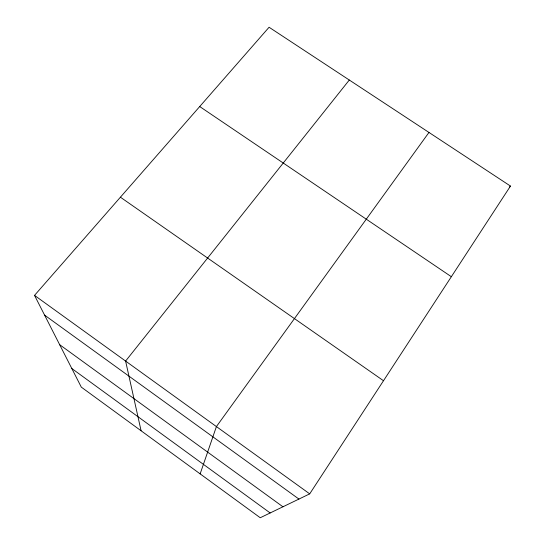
<?xml version="1.0" encoding="UTF-8"?>
<svg xmlns="http://www.w3.org/2000/svg" width="545" height="545" viewBox="0 0 545 545"><rect width="100%" height="100%" fill="white"/><g stroke="black" fill="none" stroke-linecap="round" stroke-linejoin="round"><path stroke-width="0.82" d="M200.144 473.884L216.413 426.578L428.969 132.442M309.703 493.865L510.474 186.07L269.08 27.25L34.526 295.383L81.3 387.127L260.244 517.75L309.703 493.865L34.526 295.383M349.304 80.026L125.602 361.076L141.087 430.775M509.35 187.31L510.474 186.07M199.715 106.548L451.355 276.71M120.411 197.201L383.503 380.73M44.595 315.133L298.933 499.07M59.664 344.685L282.95 506.789M71.817 368.522L270.163 512.961"/></g></svg>
